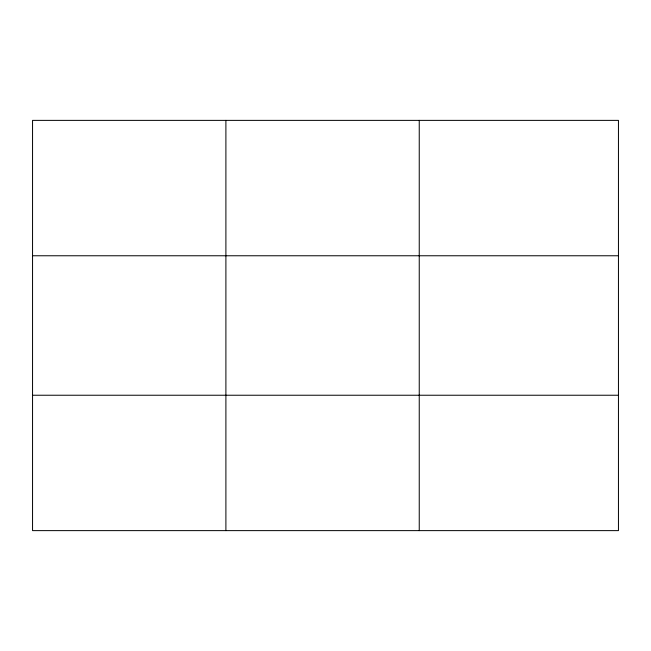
<?xml version="1.0" encoding="UTF-8"?>
<svg xmlns="http://www.w3.org/2000/svg" width="651" height="651" viewBox="0 0 651 651"><rect width="100%" height="100%" fill="white"/><g stroke="black" fill="none" stroke-linecap="round" stroke-linejoin="round"><path stroke-width="0.98" d="M225.897 530.622L225.897 120.378M419.244 530.622L419.244 120.378M618.45 255.762L618.45 120.378L32.55 120.378L32.55 530.622L618.45 530.622L618.45 255.762L32.55 255.762M32.55 395.238L618.45 395.238"/></g></svg>
